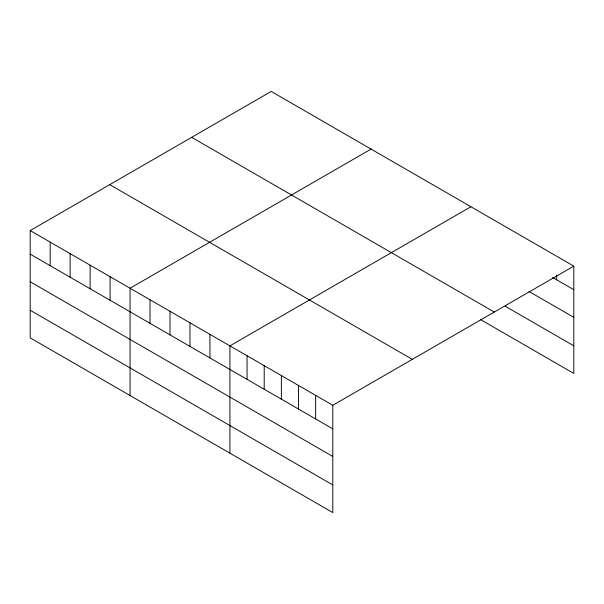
<?xml version="1.0" encoding="UTF-8"?>
<svg xmlns="http://www.w3.org/2000/svg" width="604" height="604" viewBox="0 0 604 604"><rect width="100%" height="100%" fill="white"/><g stroke="black" fill="none" stroke-linecap="round" stroke-linejoin="round"><path stroke-width="0.91" d="M30.2 230.569L332.796 405.269L332.796 512.569L30.2 337.87L30.2 230.569L271.204 91.43L573.8 266.13L573.8 373.431L480.716 319.69M371.06 149.082L130.056 288.221L130.056 395.522M470.916 206.734L229.913 345.873L229.913 453.174M332.796 405.269L573.8 266.13M552.569 277.455L573.8 289.709M528.893 291.407L573.8 317.334M505.208 306.205L573.8 345.805M191.672 137.342L494.268 312.049M109.732 184.65L412.328 359.357M30.2 254.148L332.796 428.855M30.2 281.774L332.796 456.481M30.2 310.245L332.796 484.944M556.654 275.092L556.654 279.811M315.65 395.371L315.65 418.95M298.504 385.473L298.504 409.051M281.358 375.575L281.358 399.153M264.205 365.669L264.205 389.255M247.059 355.771L247.059 379.35M209.943 334.344L209.943 357.923M189.973 322.815L189.973 346.394M170.003 311.279L170.003 334.865M150.026 299.75L150.026 323.329M110.087 276.692L110.087 300.271M90.117 265.164L90.117 288.742M70.139 253.627L70.139 277.213M50.17 242.098L50.17 265.677"/></g></svg>
